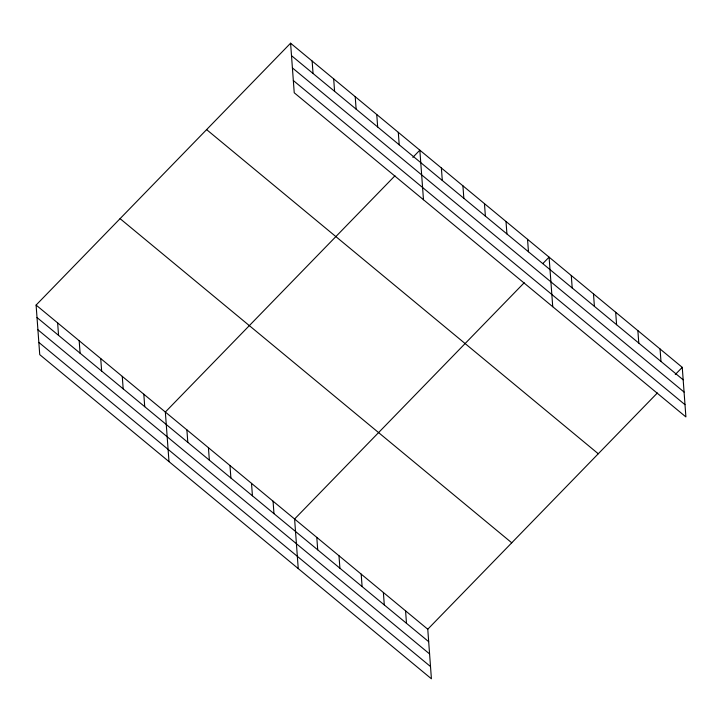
<?xml version="1.0" encoding="UTF-8"?>
<svg xmlns="http://www.w3.org/2000/svg" width="722" height="722" viewBox="0 0 722 722"><rect width="100%" height="100%" fill="white"/><g stroke="black" fill="none" stroke-linecap="round" stroke-linejoin="round"><path stroke-width="1.08" d="M36.1 305.072L427.767 629.223L431.413 678.797L39.737 354.646L36.1 305.072L290.587 43.203L682.263 367.354L685.9 416.928L294.233 92.777L290.587 43.203M394.961 175.78L165.347 412.036L168.993 461.62M412.84 157.369L419.843 150.167L423.48 199.75M524.208 282.744L294.603 519.01L298.24 568.584M542.872 263.539L549.09 257.14L552.736 306.715M427.767 629.223L657.372 392.958M675.26 374.556L682.263 367.354M291.507 55.666L683.174 379.817M292.401 67.913L684.077 392.064M293.331 80.53L684.997 404.681M206.609 129.617L598.276 453.768M120.078 218.649L511.754 542.809M37.012 317.536L428.688 641.687M37.914 329.783L429.581 653.933M38.844 342.399L430.511 666.55M660.061 348.988L660.982 361.451M637.869 330.613L638.789 343.085M615.676 312.247L616.588 324.71M593.484 293.881L594.396 306.345M571.283 275.506L572.203 287.979M527.547 239.316L528.468 251.779M506.005 221.483L506.925 233.946M484.462 203.658L485.383 216.122M462.928 185.825L463.84 198.297M441.386 168L442.297 180.464M398.3 132.343L399.212 144.806M376.758 114.518L377.669 126.982M405.574 610.848L406.486 623.321M355.215 96.685L356.127 109.148M383.382 592.482L384.294 604.946M333.672 78.86L334.593 91.324M361.19 574.116L362.101 586.58M312.13 61.027L313.05 73.5M338.988 555.75L339.909 568.214M316.796 537.376L317.716 549.848M273.06 501.185L273.972 513.649M251.518 483.352L252.429 495.815M229.975 465.528L230.896 477.991M208.432 447.694L209.353 460.167M186.89 429.87L187.81 442.333M143.813 394.212L144.725 406.676M122.271 376.379L123.182 388.851M100.728 358.554L101.64 371.018M79.185 340.73L80.097 353.193M57.643 322.896L58.554 335.36"/></g></svg>
